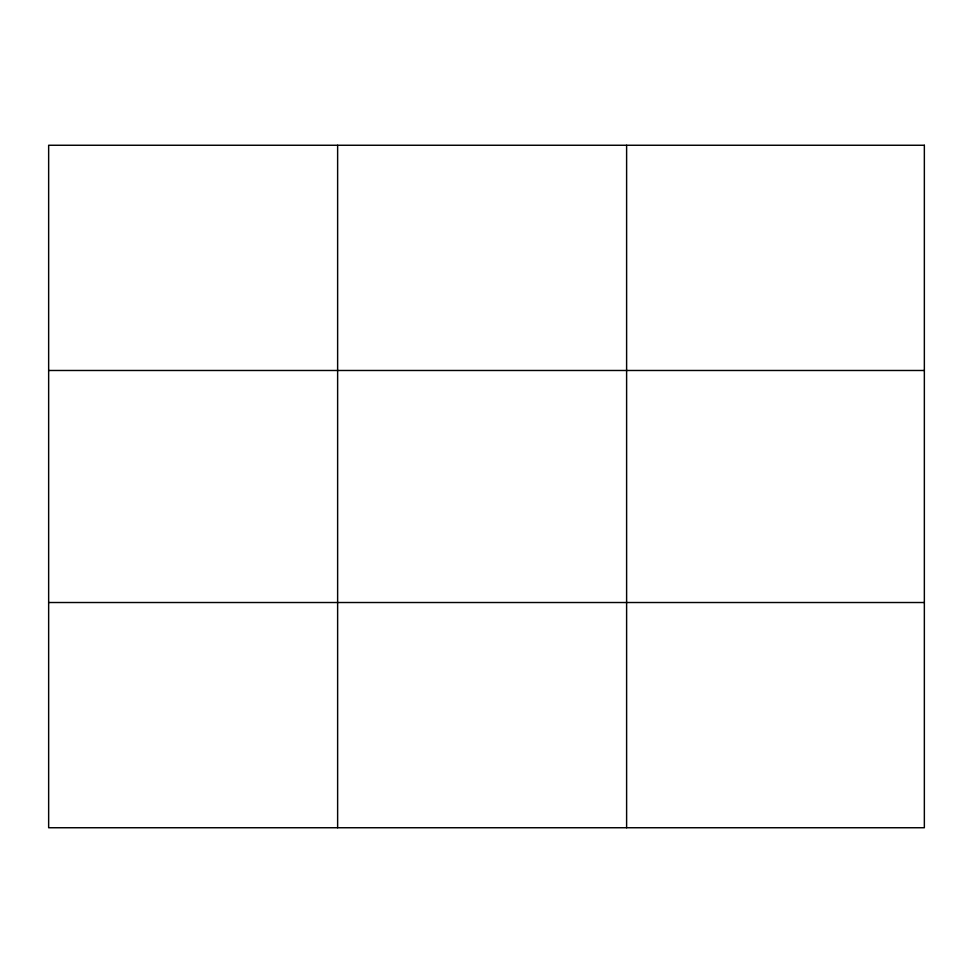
<?xml version="1.0" encoding="UTF-8"?>
<svg xmlns="http://www.w3.org/2000/svg" width="973" height="973" viewBox="0 0 973 973"><rect width="100%" height="100%" fill="white"/><g stroke="black" fill="none" stroke-linecap="round" stroke-linejoin="round"><path stroke-width="1.46" d="M337.631 145.257L337.631 827.743M626.612 145.257L626.612 827.743M48.65 370.482L924.35 370.482M48.65 602.518L924.35 602.518M924.35 145.257L924.35 827.743L48.65 827.743L48.65 145.257L924.35 145.257"/></g></svg>
